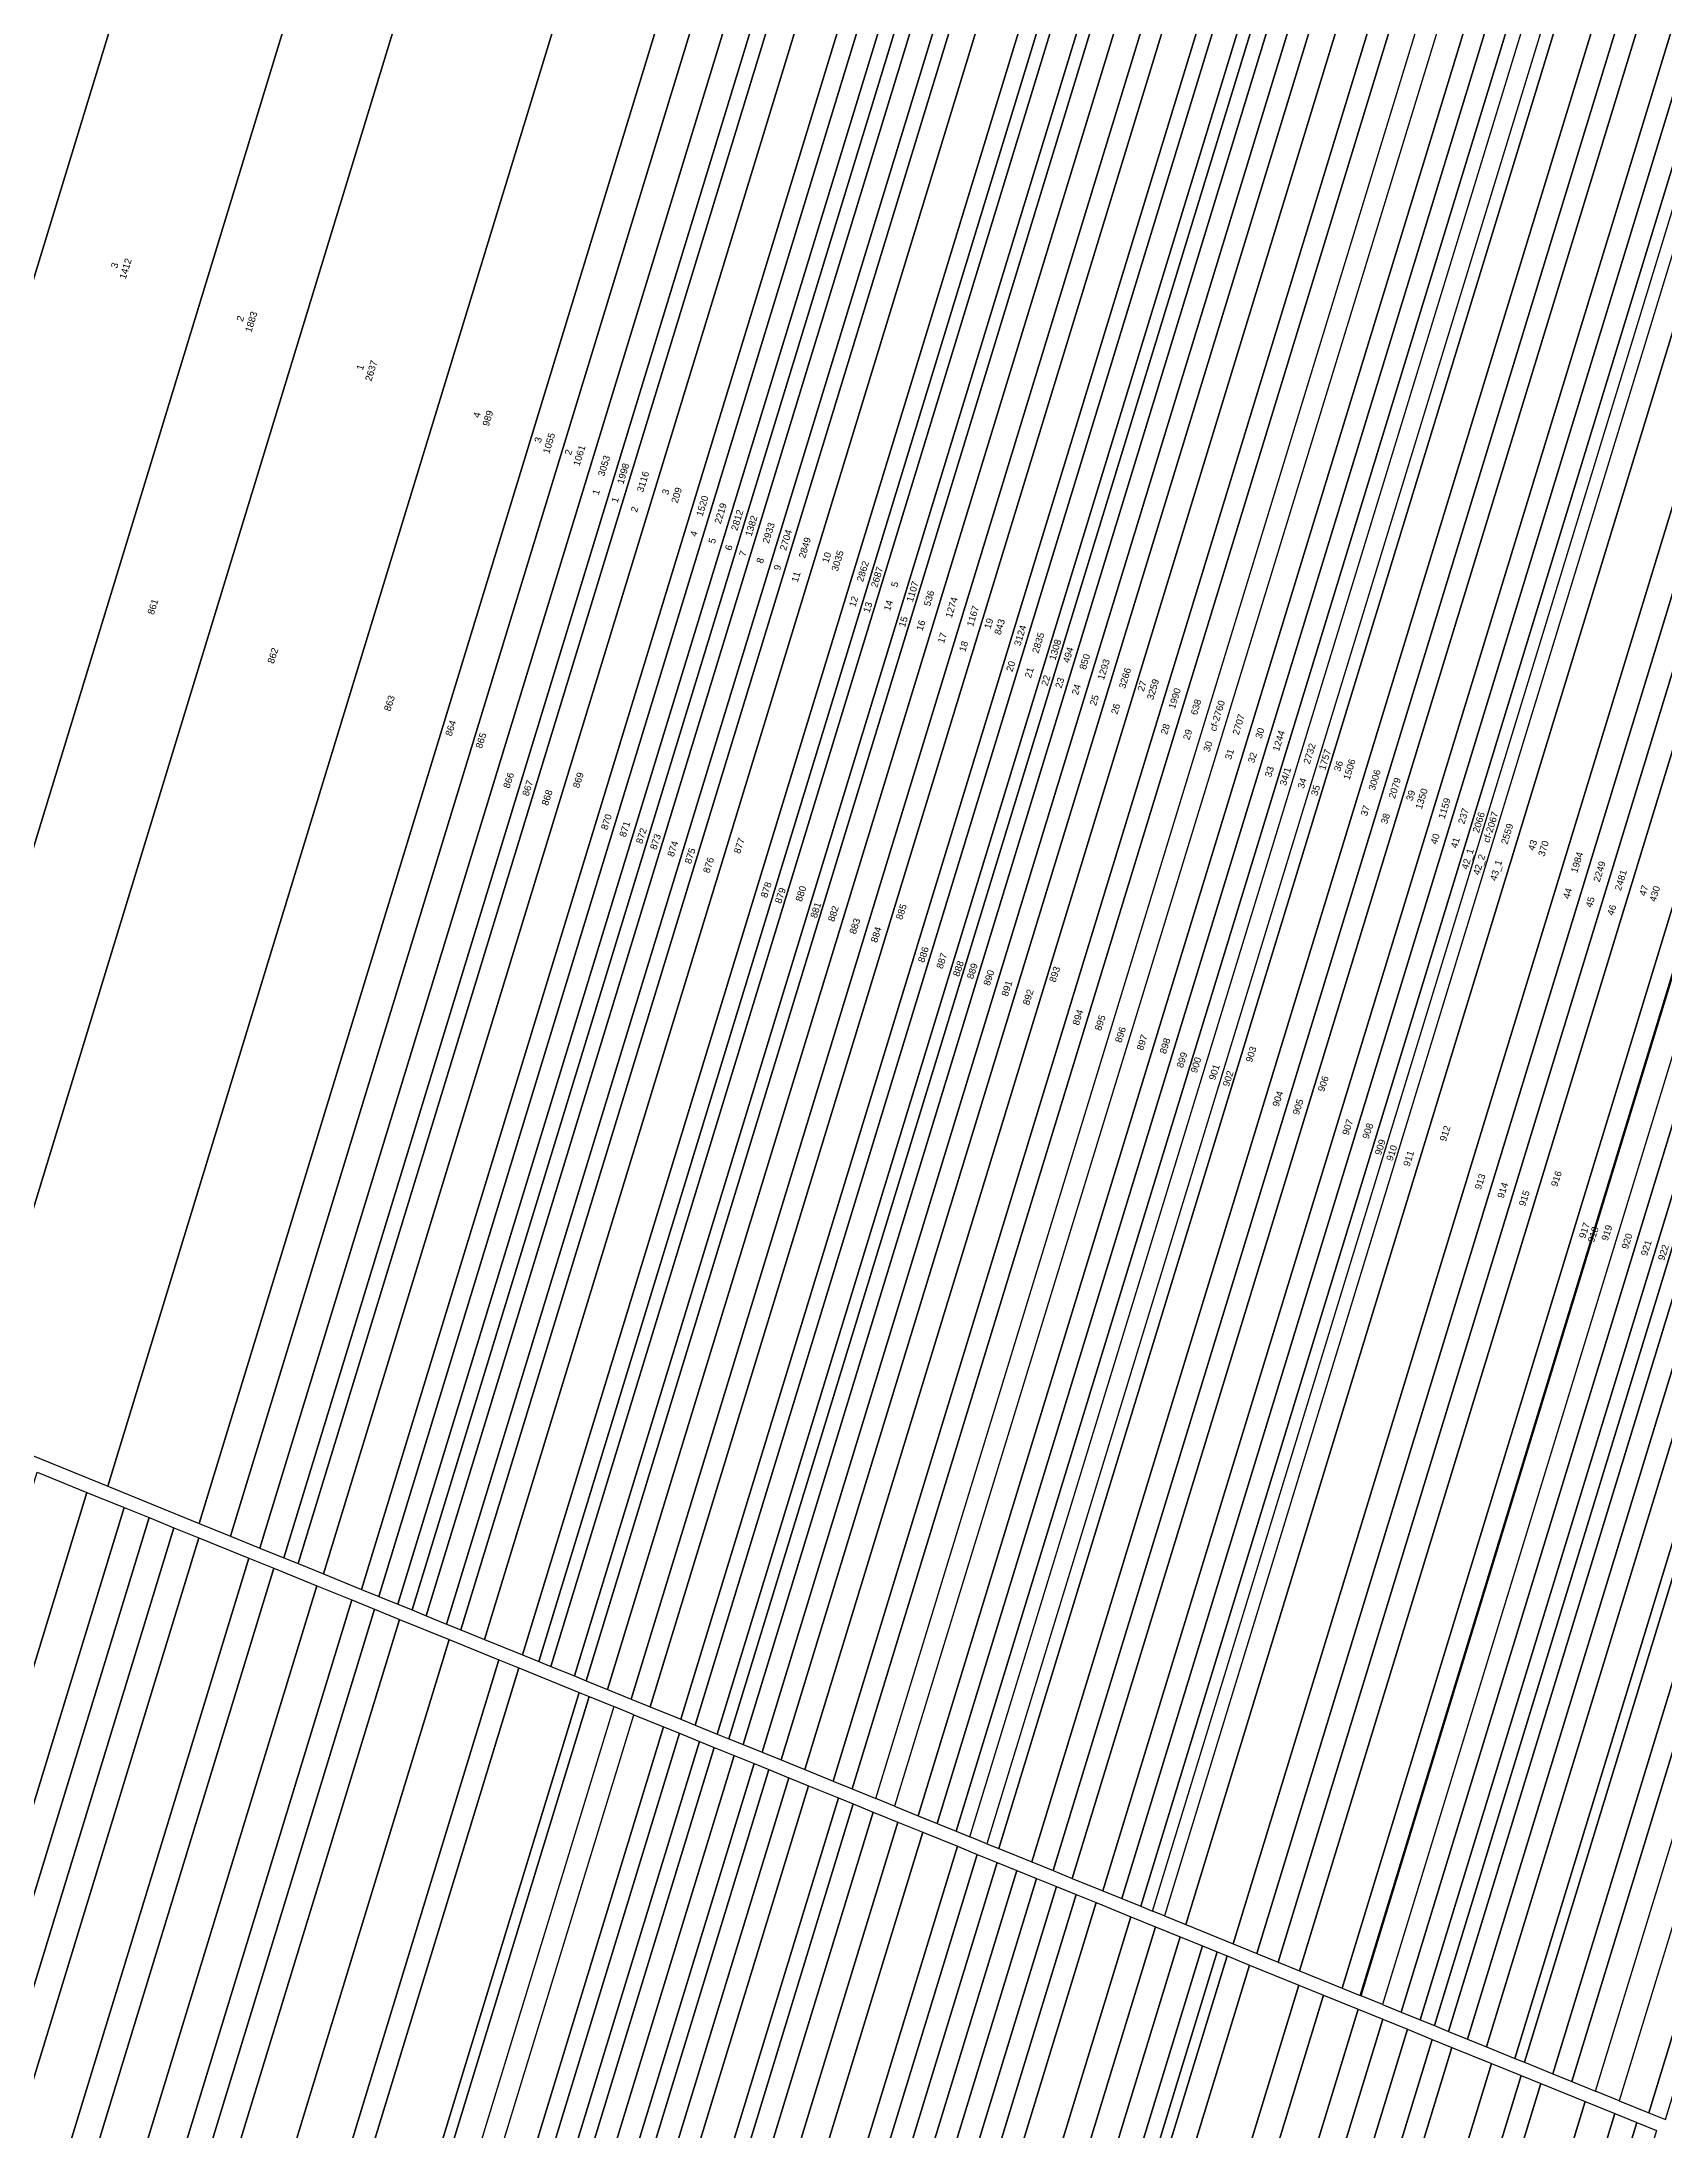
# Model space of a CAD drawing. Header units: millimetres. Extents: x 654897 to 656594, y 351646 to 354277.
# Drawn here: x 655816 to 656293, y 353303 to 353918 of the extents above; entities that cross this region are included whole.
import ezdxf
from ezdxf.enums import TextEntityAlignment as Align

# ---------------------------------------------------------------- set-up
doc = ezdxf.new("R2010")
doc.units = ezdxf.units.MM
for name, color, linetype in [('INDEX', 7, 'Continuous'), ('NrCadGeneral', 7, 'Continuous'), ('PARCELE', 7, 'Continuous'), ('TERENURI', 3, 'Continuous')]:
    doc.layers.add(name, color=color, linetype=linetype)
doc.styles.get("Standard").update_dxf_attribs({"font": 'arial.ttf'})
doc.styles.add('TIMES_NEW_ROMAN', font='arial.ttf')

msp = doc.modelspace()

# ---------------------------------------------------------------- linework, layer by layer
at = {"layer": 'TERENURI'}
for points in [[(655719.83, 353539.92), (655915.54, 354180.64), (655864.8, 354203.05), (655668.6, 353560.76)], [(655960.58, 354161.12), (655949.1, 354165.81), (655915.54, 354180.64), (655719.83, 353539.92), (655765.2, 353521.47)], [(655989.41, 354149.34), (655960.58, 354161.12), (655765.2, 353521.47), (655794.04, 353509.74)], [(656031.11, 354132.3), (655989.41, 354149.34), (655794.04, 353509.74), (655835.76, 353492.77)], [(656057.96, 354121.35), (656055.71, 354122.27), (656031.11, 354132.3), (655835.76, 353492.77), (655862.61, 353481.84)], [(656031.11, 354132.3), (656031.11, 354132.3), (655835.76, 353492.77), (655835.76, 353492.77)], [(655871.78, 353478.11), (656067.12, 354117.6), (656057.96, 354121.35), (655862.61, 353481.84)], [(656075.75, 354114.06), (656067.12, 354117.6), (655871.78, 353478.11), (655880.42, 353474.6)], [(656082.8, 354111.18), (656075.75, 354114.06), (655880.42, 353474.6), (655887.47, 353471.73)], [(656082.8, 354111.18), (655887.47, 353471.73), (655891.65, 353470.03), (656086.97, 354109.48)], [(655891.65, 353470.03), (655899.14, 353466.98), (656094.46, 354106.42), (656086.97, 354109.48)], [(655899.14, 353466.98), (655910.27, 353462.46), (656105.58, 354101.87), (656094.46, 354106.42)], [(656105.58, 354101.87), (655910.27, 353462.46), (655915.44, 353460.35), (656110.75, 354099.76)], [(655915.44, 353460.35), (655921.01, 353458.09), (656116.32, 354097.48), (656110.75, 354099.76)], [(655921.01, 353458.09), (655925.18, 353456.39), (656120.49, 354095.78), (656116.32, 354097.48)], [(656120.49, 354095.78), (655925.18, 353456.39), (655929.35, 353454.7), (656124.66, 354094.08)], [(655929.35, 353454.7), (655935.35, 353452.26), (656130.65, 354091.63), (656124.66, 354094.08)], [(655935.35, 353452.26), (655939.52, 353450.56), (656134.82, 354089.92), (656130.65, 354091.63)], [(655939.52, 353450.56), (655946.48, 353447.73), (656141.77, 354087.08), (656134.82, 354089.92)], [(655946.48, 353447.73), (655957.61, 353443.2), (656152.9, 354082.54), (656141.77, 354087.08)], [(655957.61, 353443.2), (655962.48, 353441.22), (656157.76, 354080.55), (656152.9, 354082.54)], [(655962.48, 353441.22), (655965.95, 353439.81), (656161.24, 354079.13), (656157.76, 354080.55)], [(656161.24, 354079.13), (655965.95, 353439.81), (655972.91, 353436.98), (656168.19, 354076.29)], [(655972.91, 353436.98), (655976.39, 353435.56), (656171.67, 354074.86), (656168.19, 354076.29)], [(655976.39, 353435.56), (655982.65, 353433.02), (656177.93, 354072.31), (656171.67, 354074.86)], [(655982.65, 353433.02), (655989.61, 353430.19), (656184.88, 354069.47), (656177.93, 354072.31)], [(656184.88, 354069.47), (655989.61, 353430.19), (655995.17, 353427.92), (656190.44, 354067.19)], [(655995.17, 353427.92), (656004.22, 353424.24), (656199.48, 354063.5), (656190.44, 354067.19)], [(656004.22, 353424.24), (656008.39, 353422.54), (656203.66, 354061.79), (656199.48, 354063.5)], [(656008.39, 353422.54), (656014.87, 353419.91), (656210.13, 354059.15), (656203.66, 354061.79)], [(656014.87, 353419.91), (656018.35, 353418.5), (656213.61, 354057.73), (656210.13, 354059.15)], [(656018.35, 353418.5), (656022.52, 353416.8), (656217.78, 354056.02), (656213.61, 354057.73)], [(656217.78, 354056.02), (656022.52, 353416.8), (656028.09, 353414.53), (656223.34, 354053.75)], [(656028.09, 353414.53), (656033.65, 353412.27), (656228.91, 354051.48), (656223.34, 354053.75)], [(656033.65, 353412.27), (656040.61, 353409.44), (656235.86, 354048.64), (656228.91, 354051.48)], [(656235.86, 354048.64), (656040.61, 353409.44), (656048.96, 353406.04), (656244.2, 354045.23)], [(656244.2, 354045.23), (656048.96, 353406.04), (656054.53, 353403.78), (656249.77, 354042.95)], [(656249.77, 354042.95), (656054.53, 353403.78), (656061.48, 353400.95), (656256.72, 354040.11)], [(656256.72, 354040.11), (656262.29, 354037.84), (656067.05, 353398.68), (656061.48, 353400.95)], [(656067.05, 353398.68), (656074.01, 353395.85), (656269.24, 354034.99), (656262.29, 354037.84)], [(656269.24, 354034.99), (656074.01, 353395.85), (656079.58, 353393.59), (656274.81, 354032.72)], [(656079.58, 353393.59), (656085.14, 353391.32), (656280.37, 354030.45), (656274.81, 354032.72)], [(656284.4, 354028.8), (656280.37, 354030.45), (656085.14, 353391.32), (656089.17, 353389.69)], [(656094.19, 353387.64), (656089.17, 353389.68), (656284.4, 354028.8), (656289.41, 354026.75)], [(656094.19, 353387.64), (656097.67, 353386.23), (656292.89, 354025.33), (656289.41, 354026.75)], [(656097.67, 353386.23), (656107.41, 353382.27), (656302.63, 354021.35), (656292.89, 354025.33)], [(656107.41, 353382.27), (656113.67, 353379.72), (656308.89, 354018.79), (656302.63, 354021.35)], [(656308.89, 354018.79), (656113.67, 353379.72), (656119.24, 353377.45), (656314.45, 354016.52)], [(656119.24, 353377.45), (656128.29, 353373.77), (656323.49, 354012.83), (656321.23, 354013.75), (656314.45, 354016.52)], [(656128.29, 353373.77), (656133.86, 353371.51), (656329.06, 354010.55), (656323.49, 354012.83)], [(656133.86, 353371.51), (656139.42, 353369.24), (656334.62, 354008.28), (656329.06, 354010.55)], [(656334.62, 354008.28), (656139.42, 353369.24), (656142.9, 353367.83), (656338.1, 354006.86)], [(656338.1, 354006.86), (656341.58, 354005.44), (656146.38, 353366.41), (656142.9, 353367.83)], [(656341.58, 354005.44), (656146.38, 353366.41), (656152.65, 353363.87), (656347.84, 354002.88)], [(656347.84, 354002.88), (656152.65, 353363.87), (656166.57, 353358.2), (656361.75, 353997.19)], [(656166.57, 353358.2), (656173.53, 353355.37), (656368.71, 353994.35), (656361.75, 353997.19)], [(656173.53, 353355.37), (656179.79, 353352.82), (656374.97, 353991.79), (656368.71, 353994.35)], [(656179.79, 353352.82), (656186.06, 353350.28), (656381.23, 353989.23), (656374.97, 353991.79)], [(656186.06, 353350.28), (656198.58, 353345.18), (656393.75, 353984.11), (656381.23, 353989.23)], [(656198.58, 353345.18), (656203.86, 353343.04), (656399.02, 353981.96), (656393.75, 353984.11)], [(656203.86, 353343.04), (656204.15, 353342.91), (656399.32, 353981.84), (656399.02, 353981.96)], [(656204.15, 353342.91), (656399.32, 353981.84), (656405.58, 353979.28), (656210.42, 353340.37)], [(656405.58, 353979.28), (656210.42, 353340.37), (656215.99, 353338.1), (656411.15, 353977.01)], [(656411.15, 353977.01), (656215.99, 353338.1), (656221.56, 353335.84), (656416.71, 353974.73)], [(656221.56, 353335.84), (656225.73, 353334.14), (656420.89, 353973.03), (656416.71, 353974.73)], [(656225.73, 353334.14), (656229.91, 353332.44), (656425.06, 353971.32), (656420.89, 353973.03)], [(656229.91, 353332.44), (656235.48, 353330.17), (656430.63, 353969.05), (656425.06, 353971.32)], [(656235.48, 353330.17), (656241.05, 353327.91), (656436.19, 353966.77), (656430.63, 353969.05)], [(656436.19, 353966.77), (656241.05, 353327.91), (656249.4, 353324.51), (656444.54, 353963.36)], [(656249.4, 353324.51), (656252.19, 353323.38), (656447.33, 353962.22), (656444.54, 353963.36)], [(656252.19, 353323.38), (656260.54, 353319.98), (656455.68, 353958.81), (656447.33, 353962.22)], [(656260.54, 353319.98), (656266.11, 353317.71), (656461.24, 353956.54), (656455.68, 353958.81)], [(656266.11, 353317.71), (656273.07, 353314.88), (656468.2, 353953.69), (656461.24, 353956.54)], [(656273.07, 353314.88), (656468.2, 353953.69), (656475.16, 353950.85), (656280.03, 353312.05)], [(656475.16, 353950.85), (656280.03, 353312.05), (656288.81, 353308.48), (656483.93, 353947.27)], [(656288.81, 353308.48), (656293.68, 353306.5), (656488.8, 353945.28), (656483.93, 353947.27)], [(655829.61, 353490.99), (655644.38, 352884.61), (655629.78, 352890.82), (655814.94, 353496.95)], [(655655.23, 352880), (655644.38, 352884.61), (655829.61, 353490.99), (655840.51, 353486.55)], [(655662.53, 352876.89), (655655.23, 352880), (655840.51, 353486.55), (655847.85, 353483.57)], [(655669.82, 352873.79), (655662.53, 352876.89), (655847.85, 353483.57), (655855.18, 353480.59)], [(655677.11, 352870.69), (655669.82, 352873.79), (655855.18, 353480.59), (655862.5, 353477.6)], [(655691.69, 352864.49), (655677.11, 352870.69), (655862.5, 353477.6), (655877.16, 353471.64)], [(655699.01, 352861.38), (655691.69, 352864.49), (655877.16, 353471.64), (655884.51, 353468.65)], [(655711.62, 352856.01), (655699.01, 352861.38), (655884.51, 353468.65), (655897.18, 353463.5)], [(655721.81, 352851.68), (655711.62, 352856.01), (655897.18, 353463.5), (655907.43, 353459.33)], [(655728.48, 352848.84), (655721.81, 352851.68), (655907.43, 353459.33), (655914.12, 353456.6)], [(655921.44, 353453.63), (655735.76, 352845.75), (655728.48, 352848.84), (655914.12, 353456.6)], [(655750.31, 352839.56), (655735.76, 352845.75), (655921.44, 353453.63), (655936.07, 353447.68)], [(655764.86, 352833.37), (655750.31, 352839.56), (655936.07, 353447.68), (655950.69, 353441.73)], [(655770.68, 352830.89), (655764.86, 352833.37), (655950.69, 353441.73), (655956.54, 353439.35)], [(655974.31, 353432.12), (655788.36, 352823.37), (655770.68, 352830.89), (655956.54, 353439.35)], [(655791.26, 352822.14), (655788.36, 352823.37), (655974.31, 353432.12), (655977.23, 353430.93)], [(655798.53, 352819.05), (655791.26, 352822.14), (655977.23, 353430.93), (655984.53, 353427.96)], [(655804.34, 352816.57), (655990.38, 353425.59), (655984.53, 353427.96), (655798.53, 352819.05)], [(655999.14, 353422.02), (655813.06, 352812.87), (655804.34, 352816.57), (655990.38, 353425.59)], [(655817.72, 352810.88), (655813.06, 352812.87), (655999.14, 353422.02), (656003.82, 353420.12)], [(655823.53, 352808.41), (655817.72, 352810.88), (656003.82, 353420.12), (656009.66, 353417.74)], [(655827.89, 352806.56), (655823.53, 352808.41), (656009.66, 353417.74), (656014.04, 353415.96)], [(655833.7, 352804.09), (655827.89, 352806.56), (656014.04, 353415.96), (656019.88, 353413.58)], [(655839.51, 352801.62), (655833.7, 352804.09), (656019.88, 353413.58), (656025.71, 353411.21)], [(656030.09, 353409.43), (655843.86, 352799.77), (655839.51, 352801.62), (656025.71, 353411.21)], [(655849.67, 352797.3), (655843.86, 352799.77), (656030.09, 353409.43), (656035.93, 353407.05)], [(655855.47, 352794.83), (655849.67, 352797.3), (656035.93, 353407.05), (656041.76, 353404.68)], [(655864.18, 352791.12), (655855.47, 352794.83), (656041.76, 353404.68), (656050.51, 353401.12)], [(655868.53, 352789.27), (655864.18, 352791.12), (656050.51, 353401.12), (656054.89, 353399.34)], [(656060.72, 353396.97), (655874.33, 352786.8), (655868.53, 352789.27), (656054.89, 353399.34)], [(655881.59, 352783.72), (655874.33, 352786.8), (656060.72, 353396.97), (656068, 353394.01)], [(655888.84, 352780.64), (655881.59, 352783.72), (656068, 353394.01), (656075.29, 353391.04)], [(655898.98, 352776.32), (655888.84, 352780.64), (656075.29, 353391.04), (656085.49, 353386.89)], [(655904.78, 352773.85), (655898.98, 352776.32), (656085.49, 353386.89), (656091.32, 353384.52)], [(655910.58, 352771.39), (655904.78, 352773.85), (656091.32, 353384.52), (656097.14, 353382.15)], [(655916.37, 352768.92), (655910.58, 352771.39), (656097.14, 353382.15), (656102.97, 353379.78)], [(655922.17, 352766.46), (655916.37, 352768.92), (656102.97, 353379.78), (656108.79, 353377.41)], [(655927.96, 352764), (655922.17, 352766.46), (656108.79, 353377.41), (656114.61, 353375.04)], [(655933.75, 352761.53), (655927.96, 352764), (656114.61, 353375.04), (656120.44, 353372.68)], [(656126.26, 353370.31), (655939.55, 352759.07), (655933.75, 352761.53), (656120.44, 353372.68)], [(655949.68, 352754.76), (655939.55, 352759.07), (656126.26, 353370.31), (656136.44, 353366.16)], [(655956.92, 352751.68), (655949.68, 352754.76), (656136.44, 353366.16), (656143.72, 353363.21)], [(656150.99, 353360.25), (655964.15, 352748.6), (655956.92, 352751.68), (656143.72, 353363.21)], [(655970.66, 352745.83), (655964.15, 352748.6), (656150.99, 353360.25), (656157.53, 353357.59)], [(655975, 352743.99), (655970.66, 352745.83), (656157.53, 353357.59), (656161.89, 353355.81)], [(656164.8, 353354.63), (655977.9, 352742.76), (655975, 352743.99), (656161.89, 353355.81)], [(656171.34, 353351.97), (655984.4, 352739.99), (655977.9, 352742.76), (656164.8, 353354.63)], [(655998.86, 352733.84), (655984.4, 352739.99), (656171.34, 353351.97), (656185.87, 353346.06)], [(656006.09, 352730.76), (655998.86, 352733.84), (656185.87, 353346.06), (656193.14, 353343.1)], [(656203.3, 353338.97), (656016.21, 352726.46), (656006.09, 352730.76), (656193.14, 353343.1)], [(656023.43, 352723.39), (656016.21, 352726.46), (656203.3, 353338.97), (656210.56, 353336.01)], [(656030.65, 352720.32), (656023.43, 352723.39), (656210.56, 353336.01), (656217.82, 353333.06)], [(656037.87, 352717.25), (656030.65, 352720.32), (656217.82, 353333.06), (656225.08, 353330.11)], [(656230.88, 353327.75), (656043.65, 352714.79), (656037.87, 352717.25), (656225.08, 353330.11)], [(656242.49, 353323.02), (656055.2, 352709.88), (656043.65, 352714.79), (656230.88, 353327.75)], [(656063.86, 352706.19), (656055.2, 352709.88), (656242.49, 353323.02), (656251.19, 353319.48)], [(656257, 353317.12), (656069.63, 352703.74), (656063.86, 352706.19), (656251.19, 353319.48)], [(656082.61, 352698.22), (656069.63, 352703.74), (656257, 353317.12), (656270.04, 353311.81)], [(656278.74, 353308.28), (656091.27, 352694.54), (656082.61, 352698.22), (656270.04, 353311.81)], [(656097.75, 352691.78), (656091.27, 352694.54), (656278.74, 353308.28), (656285.26, 353305.62)], [(656291.06, 353303.27), (656103.52, 352689.32), (656097.75, 352691.78), (656285.26, 353305.62)]]:
    msp.add_lwpolyline(points, close=True, dxfattribs=at)

# ---------------------------------------------------------------- texts
at = {"layer": 'INDEX', "style": 'TIMES_NEW_ROMAN'}
for s, p in [('1412', (655840.94, 353850.88)), ('1883', (655877.88, 353835.25)), ('2637', (655913.16, 353820.88)), ('989', (655947.44, 353806.9)), ('1055', (655965.44, 353799.55)), ('1061', (655974.34, 353795.92)), ('3053', (655981.61, 353792.9)), ('1998', (655987.22, 353790.61)), ('3116', (655993.06, 353788.23)), ('209', (656002.94, 353784.26)), ('1520', (656010.51, 353781.11)), ('2219', (656015.88, 353778.92)), ('2812', (656020.75, 353776.94)), ('1382', (656024.92, 353775.24)), ('2933', (656030, 353773.17)), ('2704', (656035.08, 353771.09)), ('2849', (656040.65, 353768.83)), ('3035', (656050.26, 353764.97)), ('2862', (656057.69, 353761.88)), ('2687', (656061.86, 353760.18)), ('5', (656067.08, 353758.05)), ('1107', (656072.29, 353755.92)), ('536', (656077.16, 353753.94)), ('1274', (656083.77, 353751.25)), ('1167', (656090.03, 353748.69)), ('843', (656097.9, 353745.54)), ('3124', (656103.94, 353743.02)), ('2835', (656109.26, 353740.85)), ('1308', (656114.24, 353738.82)), ('494', (656118.06, 353737.26)), ('850', (656122.93, 353735.28)), ('1293', (656128.5, 353733.01)), ('3266', (656134.76, 353730.46)), ('3259', (656142.98, 353727.16)), ('1990', (656149.37, 353724.5)), ('638', (656155.63, 353721.95)), ('cf-2760', (656161.89, 353719.4)), ('2707', (656168.15, 353716.84)), ('30', (656174.41, 353714.29)), ('1244', (656179.97, 353712.02)), ('2732', (656189.02, 353708.26)), ('1757', (656193.54, 353706.49)), ('1506', (656200.72, 353703.62)), ('3006', (656208.15, 353700.54)), ('2079', (656214.06, 353698.12)), ('1350', (656221.94, 353694.97)), ('1159', (656228.67, 353692.17)), ('237', (656234.24, 353689.9)), ('2066', (656238.76, 353688.05)), ('cf-2067', (656242.24, 353686.63)), ('2559', (656247.11, 353684.65)), ('370', (656257.78, 353680.36)), ('1984', (656267.64, 353676.28)), ('2249', (656274.25, 353673.59)), ('2481', (656280.51, 353671.03)), ('430', (656290.48, 353667.03))]:
    msp.add_text(s, height=2, rotation=73.01418, dxfattribs=at).set_placement(p, align=Align.MIDDLE_CENTER)
at = {"layer": 'NrCadGeneral'}
for s, p in [('861', (655848.98, 353751.45)), ('862', (655884.26, 353737.07)), ('863', (655918.53, 353723.09)), ('864', (655936.54, 353715.75)), ('865', (655945.44, 353712.12)), ('866', (655953.56, 353700.4)), ('867', (655959.17, 353698.11)), ('869', (655974.04, 353700.46)), ('868', (655964.88, 353695.32)), ('870', (655982.32, 353688.16)), ('871', (655987.71, 353686.06)), ('872', (655992.58, 353684.08)), ('873', (655996.74, 353682.33)), ('874', (656001.82, 353680.26)), ('877', (656021.36, 353681.16)), ('875', (656006.9, 353678.19)), ('876', (656012.33, 353675.47)), ('878', (656029.27, 353668.2)), ('879', (656033.44, 353666.5)), ('880', (656039.48, 353667.06)), ('881', (656043.87, 353662.24)), ('882', (656049.02, 353661.17)), ('885', (656069, 353661.74)), ('883', (656055.34, 353657.52)), ('884', (656061.61, 353655.01)), ('886', (656075.47, 353649.16)), ('887', (656080.89, 353647.31)), ('888', (656085.78, 353645.01)), ('889', (656089.87, 353644.31)), ('890', (656094.74, 353642.33)), ('893', (656114.08, 353643.36)), ('891', (656100.04, 353639.19)), ('892', (656106.3, 353636.64)), ('894', (656120.91, 353630.68)), ('895', (656127.46, 353629.09)), ('896', (656133.43, 353625.58)), ('897', (656139.77, 353623.3)), ('898', (656146.51, 353622.3)), ('899', (656151.5, 353618.16)), ('903', (656171.82, 353619.82)), ('900', (656155.62, 353616.69)), ('901', (656161, 353614.58)), ('902', (656165.08, 353612.67)), ('906', (656193.04, 353611.17)), ('904', (656179.69, 353606.72)), ('905', (656185.62, 353604.35)), ('907', (656200.23, 353598.4)), ('908', (656206.14, 353597.27)), ('912', (656228.87, 353596.56)), ('909', (656209.78, 353592.51)), ('910', (656213.17, 353590.81)), ('911', (656218.14, 353589.15)), ('913', (656239.15, 353582.37)), ('916', (656261.58, 353583.23)), ('914', (656245.81, 353579.82)), ('915', (656252.14, 353577.49)), ('917', (656269.82, 353568.03)), ('918', (656272.4, 353566.81)), ('919', (656276.42, 353567.33)), ('920', (656282.33, 353564.87)), ('921', (656287.98, 353562.88)), ('922', (656293.04, 353561.53))]:
    msp.add_text(s, height=2, rotation=72, dxfattribs=at).set_placement(p, align=Align.MIDDLE_CENTER)
at = {"layer": 'PARCELE', "style": 'TIMES_NEW_ROMAN'}
for s, p in [('3', (655837.74, 353851.86)), ('2', (655874.68, 353836.23)), ('1', (655909.95, 353821.86)), ('4', (655944.23, 353807.88)), ('3', (655962.24, 353800.53)), ('2', (655971.14, 353796.9)), ('1', (655979.26, 353785.18)), ('3', (655999.73, 353785.24)), ('1', (655984.87, 353782.89)), ('2', (655990.57, 353780.11)), ('4', (656008.02, 353772.94)), ('5', (656013.41, 353770.85)), ('6', (656018.28, 353768.86)), ('7', (656022.44, 353767.12)), ('10', (656047.06, 353765.95)), ('8', (656027.52, 353765.04)), ('9', (656032.6, 353762.97)), ('11', (656038.03, 353760.25)), ('12', (656054.97, 353752.98)), ('13', (656059.14, 353751.28)), ('14', (656065.18, 353751.84)), ('15', (656069.57, 353747.03)), ('16', (656074.72, 353745.95)), ('17', (656081.04, 353742.3)), ('19', (656094.7, 353746.52)), ('18', (656087.31, 353739.8)), ('20', (656101.16, 353733.94)), ('21', (656106.59, 353732.09)), ('22', (656111.48, 353729.79)), ('23', (656115.57, 353729.09)), ('24', (656120.44, 353727.11)), ('25', (656125.74, 353723.98)), ('27', (656139.78, 353728.14)), ('26', (656132, 353721.42)), ('28', (656146.61, 353715.47)), ('29', (656153.16, 353713.87)), ('30', (656159.13, 353710.36)), ('31', (656165.47, 353708.08)), ('32', (656172.21, 353707.08)), ('36', (656197.52, 353704.6)), ('33', (656177.2, 353702.94)), ('34/1', (656181.91, 353701.56)), ('34', (656186.82, 353699.55)), ('35', (656190.78, 353697.46)), ('39', (656218.74, 353695.95)), ('37', (656205.39, 353691.5)), ('38', (656211.32, 353689.14)), ('40', (656225.93, 353683.18)), ('41', (656231.84, 353682.05)), ('43', (656254.57, 353681.34)), ('42_1', (656235.48, 353677.29)), ('42_2', (656238.87, 353675.6)), ('43_1', (656243.84, 353673.93)), ('47', (656287.28, 353668.01)), ('44', (656264.85, 353667.16)), ('45', (656271.5, 353664.6)), ('46', (656277.84, 353662.27))]:
    msp.add_text(s, height=2, rotation=73.01418, dxfattribs=at).set_placement(p, align=Align.MIDDLE_CENTER)

doc.saveas('drawing.dxf')
